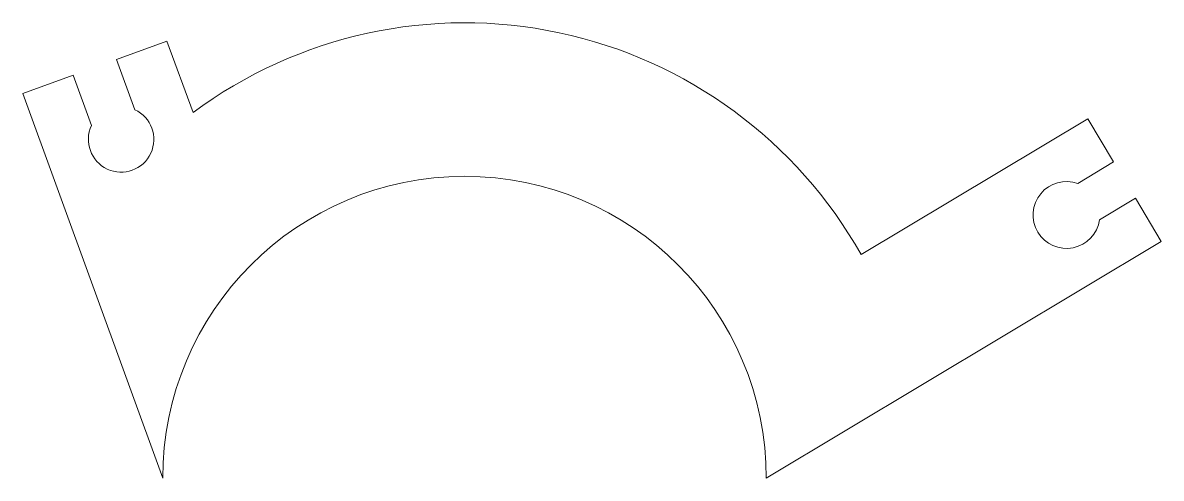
# Model space of a CAD drawing. Header units: inches. Extents: x -0.216 to 0.341, y 0 to 0.223.
import ezdxf

# ---------------------------------------------------------------- set-up
doc = ezdxf.new("R2010")
doc.units = ezdxf.units.IN
doc.header["$MEASUREMENT"] = 0

msp = doc.modelspace()

# ---------------------------------------------------------------- linework, layer by layer
at = {"color": 7, "linetype": 'Continuous', "lineweight": 15}
for p, q in [((-0.1454270821, 0.2135900349), (-0.170034147, 0.2046337957)), ((-0.1326927047, 0.1786026207), (-0.1454270821, 0.2135900349)), ((-0.170034147, 0.2046337957), (-0.1610779078, 0.1800267308)), ((-0.1912969638, 0.1968947633), (-0.2159040287, 0.1879385242)), ((-0.1823407246, 0.1722876984), (-0.1912969638, 0.1968947633)), ((-0.2159040287, 0.1879385242), (-0.1475, 0)), ((0.3045934814, 0.1755770582), (0.1938498549, 0.1092175983)), ((0.3172279359, 0.154492117), (0.3045934814, 0.1755770582)), ((0.299713666, 0.1439972694), (0.3172279359, 0.154492117)), ((0.3278680957, 0.1367353438), (0.3103538258, 0.1262404962)), ((0.3405025502, 0.1156504026), (0.3278680957, 0.1367353438)), ((0.1475, 0), (0.3405025502, 0.1156504026))]:
    msp.add_line(p, q, dxfattribs=at)
for centre, radius, start, end in [((0, 0), 0.2225, 29.3974915115, 126.6104798562), ((-0.1678398, 0.1655258063), 0.016, 155, 65), ((0, 0), 0.1475, 0, 180), ((0.2941980234, 0.128625934), 0.0163309603109092, 70.2606679645, 351.6008450788)]:
    msp.add_arc(centre, radius, start, end, dxfattribs=at)

doc.saveas('drawing.dxf')
